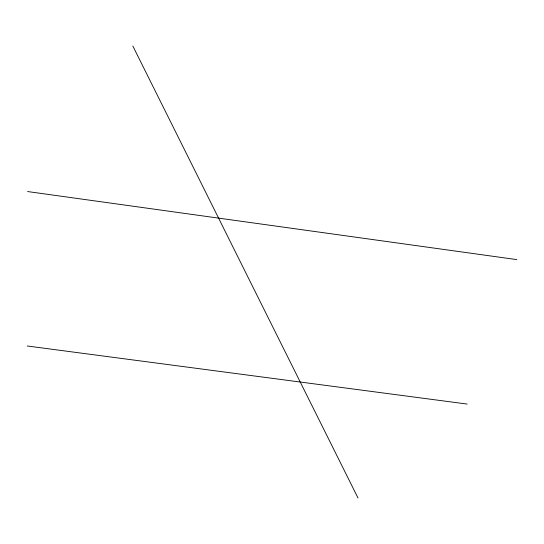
<?xml version="1.0" encoding="UTF-8"?>
<svg xmlns="http://www.w3.org/2000/svg" width="544" height="544" viewBox="0 0 544 544"><rect width="100%" height="100%" fill="white"/><g stroke="black" fill="none" stroke-linecap="round" stroke-linejoin="round"><path stroke-width="0.82" d="M27.2 345.984L467.174 404.063M27.608 191.549L516.8 259.604M132.845 46.029L357.993 497.971"/></g></svg>
